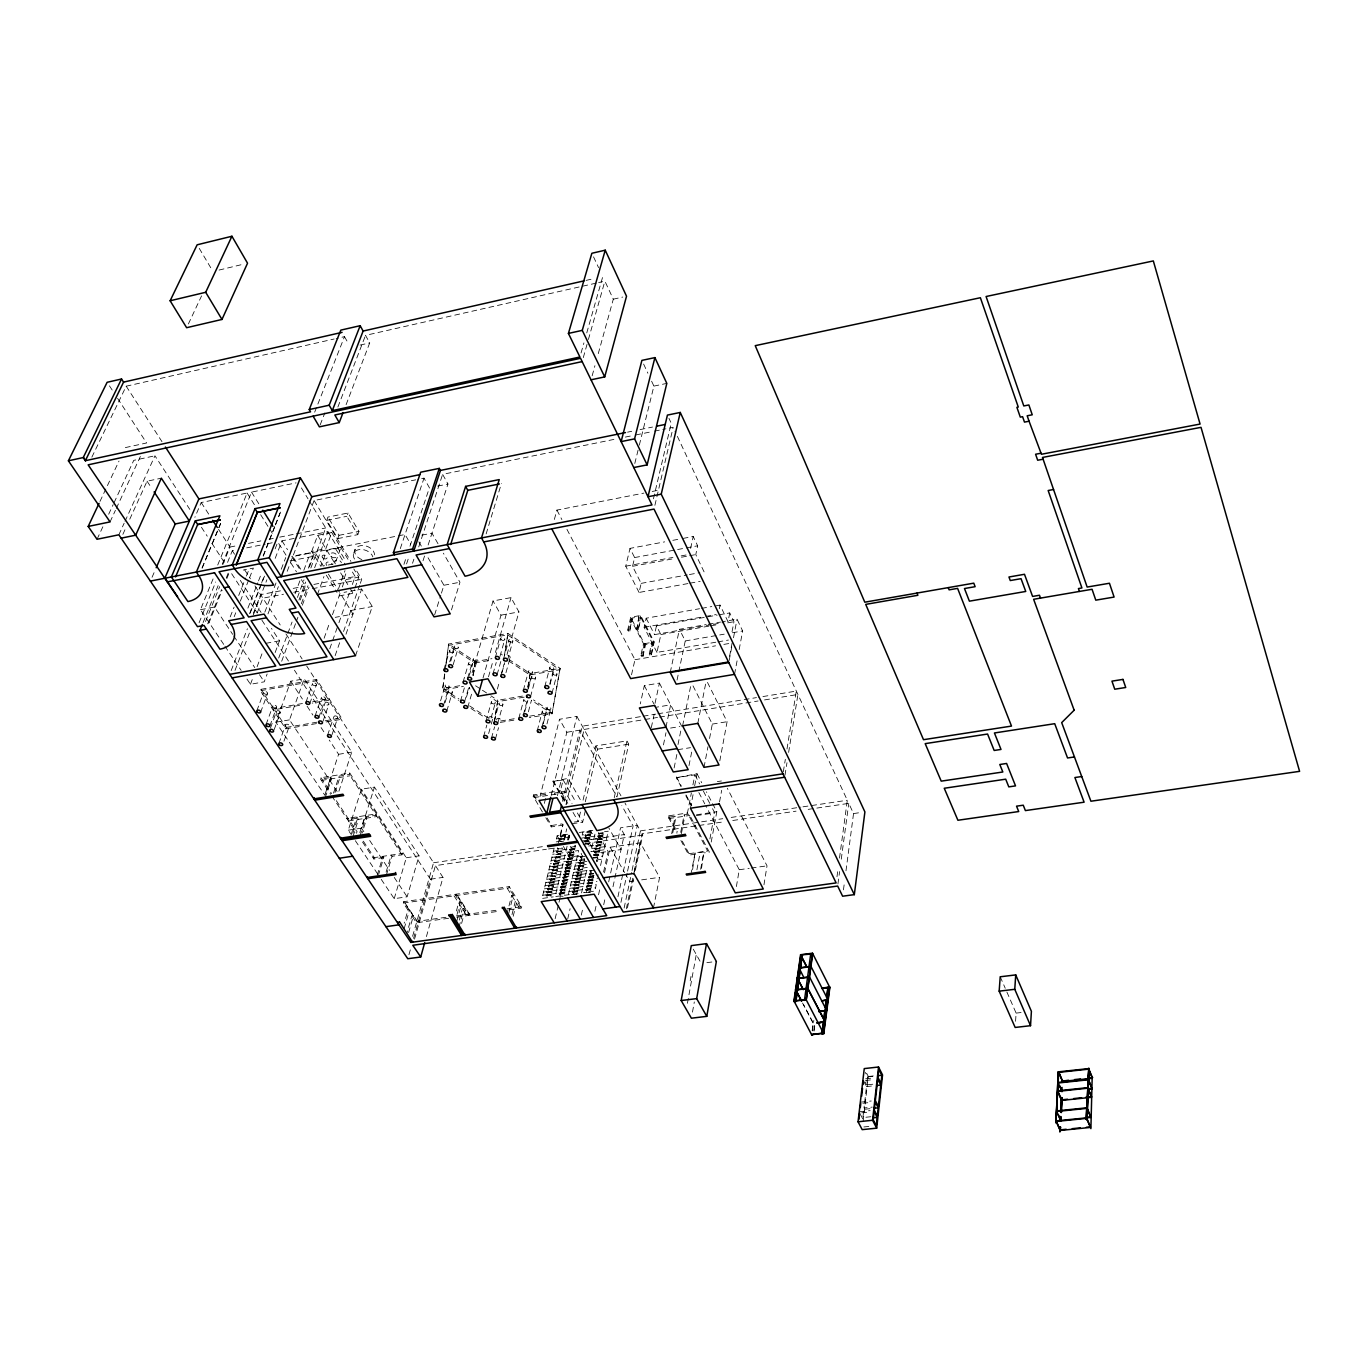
<?xml version="1.0" encoding="UTF-8"?>
<svg xmlns="http://www.w3.org/2000/svg" width="1368" height="1368" viewBox="0 0 1368 1368"><rect width="100%" height="100%" fill="white"/><g stroke="black" fill="none" stroke-linecap="round" stroke-linejoin="round"><path stroke-width="0.75" stroke-dasharray="5 3.75" d="M1015.569 1021.298L1016.116 1013.107L1006.078 990.175M863.14 1121.469L868.321 1076.496L866.696 1073.333M863.43 1080.72L866.474 1086.585L864.012 1107.977L872.237 1107.105M872.801 1084.226L866.679 1084.892L867.603 1076.838L865.328 1072.427M444.6 673.826L442.531 690.019L458.519 700.399M444.856 671.791L448.653 644.037L507.921 633.418L560.162 668.354L552.022 713.805L529.262 717.601M444.771 674.424L442.531 690.019L463.427 686.428M445.797 666.319L448.653 644.037L475.26 661.565L491.933 658.641M843.457 889.85L844.586 881.385M845.988 870.783L853.546 813.567L848.776 803.375L804.487 809.907M836.977 876.717L838.105 868.458M839.49 858.112L847.322 800.246L674.971 431.194M837.934 883.967L839.61 871.57M841.269 859.172L848.776 803.375M812.147 1030.617L813.191 1022.922L803.546 1004.574M812.404 1030.908L813.823 1020.425M813.84 1030.412L814.61 1024.854M814.045 1031.079L815.089 1023.435M473.174 674.988L474.85 663.001L448.225 645.457L507.528 634.855L559.786 669.773L552.022 713.805L531.382 700.211M473.311 675.57L475.26 661.565M494.07 723.45L497.764 700.279L522.473 696.09M504.347 655.768L507.921 633.418L504.741 654.349M494.464 722.03L497.764 700.279L490.941 695.816M784.976 775.16L786.976 762.745M788.635 752.4L797.92 694.465L760.198 700.638M763.96 884.805L767.02 865.841L727.314 788.242M783.334 771.757L785.335 759.343M786.993 748.997L796.33 691.079L758.573 697.27M527.843 686.873L530.186 673.535L560.162 668.354L559.786 669.773L529.792 674.954L509.187 661.291M527.894 687.437L530.186 673.535L509.58 659.855M736.394 886.55L739.267 869.74L705.768 805.752M692.482 1012.115L694.311 1001.957M690.207 980.753L690.977 976.461M687.42 1003.308L696.278 954.522M709.906 838.96L714.712 812.866L711.89 807.428M711.223 842.055L716.798 811.737L706.435 791.816M719.534 801.956L721.671 790.345M734.53 674.373L737.249 659.906M739.165 649.561L742.653 630.973L737.027 619.191L722.629 621.705M719.807 760.865L727.092 721.706L707.29 682.016M700.621 869.313L703.87 851.888L694.995 853.153L691.336 872.493M701.528 868.372L703.87 851.888M696.91 869.809L700.228 852.093M729.589 656.281L732.102 642.994M729.178 660.505L731.931 646.038M733.505 637.779L737.027 619.191M692.601 869.62L694.995 853.153M704.007 767.328L707.957 746.74M709.547 738.515L712.301 724.099L692.328 684.513M695.525 854.162L688.805 855.12L689.079 853.683L681.281 839.268M732.051 631.708L733.949 621.739L729.742 612.932L719.277 614.779M729.742 612.932L728.033 621.739L720.03 605.084L713.874 606.178M689.079 853.683L707.683 851.016L687.454 813.002L691.37 792.927M692.926 784.89L694.893 774.835L676.305 777.708L681.076 786.737M690.43 808.214L693.422 792.773M694.653 785.831L696.996 773.707L676.305 777.708M680.7 832.342L684.12 814.9L689.147 814.148L709.376 852.161L704.4 852.88M681.384 833.625L684.804 816.183L684.12 814.9M672.748 833.009L675.826 817.534L675.142 816.251L668.319 817.26L668.61 815.824L687.454 813.002M719.311 608.726L720.03 605.084M688.993 765.601L691.798 751.391M697.817 723.381L705.956 682.187M653.459 907.942L659.598 877.333L640.361 842.825L610.145 847.254L604.297 873.742M671.671 833.676L675.142 816.251M677.998 744.534L680.888 730.324M674.116 767.927L677.006 753.717M682.598 725.844L690.96 684.684M663.446 744.893L665.994 732.718M677.057 680.05L678.357 673.86M678.784 671.808L685.248 640.942L679.417 629.297L706.179 624.595M624.133 908.01L631.623 872.51M632.05 870.441L640.412 830.872L625.056 803.204M626.322 908.814L633.76 873.434M634.188 871.348L642.071 833.881L696.91 825.793M633.931 873.468L640.361 842.825M627.45 907.925L633.555 878.786M635.316 870.458L642.738 835.079L642.071 833.881M665.959 727.195L670.645 704.845L655.682 707.324M620.935 902.367L627.143 873.211M627.587 871.125L637.317 825.331L620.525 827.828L610.521 873.571M670.234 672.492L679.417 629.297M704.075 571.858L695.782 554.587L697.646 545.798L693.2 536.495L680.973 538.804M617.96 896.724L622.867 873.827M623.312 871.741L633.11 825.947L621.841 805.684M655.015 703.391L659.41 683.094L644.328 685.625L640.292 703.887M651.305 727.605L654.81 711.377M690.635 548.414L693.2 536.495M613.001 886.72L624.304 834.566L620.525 827.828M715.806 642.225L656.948 652.399L660.881 634.547L656.469 625.86L717.174 615.155M603.698 904.744L605.511 896.433M608.692 881.881L610.06 875.64M641.011 617.789L653.357 641.951L651.835 642.208L649.219 653.972L651.356 654.879L654.212 641.985L640.669 615.463L630.699 617.242L627.69 630.118L629.844 631.041L631.965 618.097L638.856 616.865L636.77 629.81L638.309 629.536L641.011 617.789L639.472 618.062M594.892 911.242L596.722 903M598.551 894.757L600.364 886.498M603.562 872.066L608.127 851.443L597.919 833.608M600.552 865.516L608.196 831.18L604.485 831.727M616.968 796.928L628.716 744.175L626.937 740.892L595.815 745.902L582.494 802.554M649.817 655.152L652.433 643.387L645.593 644.567L642.943 656.332L640.822 655.426L643.473 643.678L631.041 619.567L632.58 619.294M711.24 624.68L654.537 634.632L656.469 625.86M651.356 654.879L653.357 641.951M590.207 890.448L590.48 888.738L585.641 889.422L586.769 890.927L585.641 889.422M590.651 886.738L591.626 887.131L587.351 886.584L586.804 887.815L586.376 886.207L591.198 885.524L591.626 887.131M591.66 884.019L591.916 882.326L587.094 882.993L588.206 884.515L587.094 882.993M592.378 880.821L592.635 879.128L587.83 879.812L588.257 881.42L589.078 880.684M593.096 877.64L593.353 875.93L588.548 876.614L588.975 878.222L589.796 877.486M597.919 858.574L597.508 856.966L597.235 858.659M598.756 855.41C598.414 853.273 598.859 856.385 594.516 854.897M598.774 852.384L599.03 850.691L594.259 851.375L595.371 852.88M599.475 849.254L599.731 847.561L600.159 849.152M600.86 846.04C601.852 844.86 597.936 845.321 596.089 846.741L595.678 845.15L596.089 846.741M600.877 843.03L601.133 841.337L596.38 842.038L597.474 843.526M602.262 836.823L602.536 835.147L597.782 835.848L598.603 836.84M602.963 833.745L603.1 833.129M589.608 892.569L584.923 892.603M590.908 890.346L590.48 888.738M591.198 885.524L586.376 886.207M592.344 883.933L591.916 882.326M593.062 880.735L592.635 879.128M593.78 877.538L593.353 875.93M598.072 855.513L597.936 854.401M599.458 852.281L599.03 850.691M600.176 846.142L600.039 845.031M601.561 842.927L601.133 841.337M602.946 836.737L602.536 835.147M597.337 861.703L596.91 860.096L596.653 861.789M602.382 839.2C602.758 838.943 595.012 839.183 598.175 840.431M614.232 797.698L626.937 740.892M589.693 875.041C588.514 872.356 590.429 875.93 590.514 874.306M590.412 871.861L589.984 870.27L590.548 871.228M593.421 855.137L603.356 852.931M595.388 849.853L594.977 848.263L596.072 849.75M598.893 834.343L598.483 832.753L599.577 834.241M588.257 881.42L587.83 879.812M588.975 878.222L588.548 876.614M596.807 843.629L596.38 842.038M598.209 837.438L601.988 836.344M581.297 915.106L583.161 906.881M586.41 892.466L591.54 869.809M596.773 846.638L596.636 845.527M641.421 656.589L644.328 643.695L630.699 617.242M642.943 656.332L644.995 643.405L643.473 643.678M581.554 892.911L587.368 867.415L548.14 873.058M631.52 674.8L634.957 659.718L566.797 529.04M656.948 652.399L644.106 627.296L646.158 618.216L699.51 608.726M636.77 629.81L638.856 616.865M576.954 892.312L577.211 890.602L572.388 891.286L573.517 892.791M577.689 889.097L577.946 887.387L573.141 888.071L574.252 889.576M578.134 885.421L579.109 885.797L574.851 885.267L574.303 886.481L573.722 885.506L578.681 884.19L579.109 885.797M579.16 882.702L579.416 881.009L574.611 881.676L575.723 883.198M579.878 879.521L580.152 877.811L575.347 878.495L576.458 880M580.613 876.341L580.87 874.631L576.082 875.315L577.193 876.82M581.058 872.681L582.033 873.075L577.638 873.177M577.399 869.62L578.664 870.493C574.167 866.885 589.967 869.432 578.373 870.014M582.511 866.354L579.245 866.218L578.698 867.432L578.134 866.457L583.059 865.14L583.469 866.748L579.109 866.85M583.52 863.687L583.777 861.994L579.006 862.695L580.117 864.183M584.119 860.575L584.375 858.882L550.415 863.653M589.249 838.755L589.505 837.079L584.769 837.78L585.863 839.251M589.95 835.677L590.207 833.984L590.617 835.574M590.377 832.103L591.335 832.496L586.752 832.582L586.188 831.607L590.908 830.906L591.335 832.496M576.321 894.433L571.653 894.467M577.638 892.21L577.211 890.602M578.373 888.995L577.946 887.387M578.681 884.19L573.722 885.506M579.844 882.599L579.416 881.009M580.562 879.419L580.152 877.811M581.297 876.238L580.87 874.631M583.059 865.14L578.134 866.457M584.204 863.601L583.777 861.994M584.803 860.472L584.375 858.882M588.069 843.269C589.847 846.347 585.949 840.927 583.332 843.953M589.215 841.747C588.77 839.781 589.608 842.278 584.871 841.867M589.916 838.652L589.505 837.079M590.908 830.906L586.051 832.223L587.282 833.095M587.966 844.33L588.633 844.227M638.309 629.536L640.669 615.463M579.468 860.198L580.716 861.071L579.468 860.198L584.221 859.497M577.245 873.759L576.817 872.151L577.929 873.656M580.887 858.01L580.459 856.419L581.554 857.907M581.178 853.29L581.605 854.88M585.897 836.275L585.487 834.685L586.581 836.173M572.816 892.894L572.388 891.286M573.568 889.679L573.141 888.071M575.039 883.283L574.611 881.676M575.774 880.103L575.347 878.495M576.509 876.922L576.082 875.315M577.98 870.595L581.776 869.518M578.698 867.432L578.288 865.841M579.433 864.285L579.006 862.695M580.032 861.156L580.579 859.959L580.716 861.071M578.664 870.493L578.51 869.381M579.382 867.329L579.245 866.218M567.72 918.971L570.097 908.677M573.414 894.279L582.426 855.205L569.652 857.052L563.394 846.433M572.149 823.758L582.665 822.168L585.265 811.002M628.305 631.298L631.041 619.567M629.844 631.041L631.965 618.097M568.318 894.757L578.613 850.503L552.672 854.299M687.933 583.572L639.061 592.447L641.164 583.366L632.563 566.301L634.632 557.563L630.015 548.38L664.66 541.865M560.316 894.655L559.187 893.133L563.992 892.466L563.736 894.159M561.821 888.242L560.709 886.738L565.48 886.071L565.24 887.764M569.635 871.792C570.73 870.578 566.865 871.023 564.881 872.476L564.454 870.886L564.881 872.476M566.301 869.227C565.617 865.26 572.337 870.715 569.943 867.038L565.189 867.722L565.617 869.313L566.164 868.116M566.745 865.602L565.924 864.576L570.678 863.892L570.422 865.585M568.233 859.326C572.081 859.241 572.645 857.599 572.576 859.224M569.704 853.085L568.883 852.076L569.977 853.564M570.422 849.973C574.286 849.904 574.834 848.245 574.765 849.87M561.068 891.44C559.341 888.79 566.985 892.876 564.745 889.268L559.957 889.935L561.068 891.44L559.957 889.935M562.573 885.062L561.461 883.557L566.232 882.873L565.976 884.566M563.308 881.881L562.214 880.376L566.985 879.692L566.728 881.385M564.061 878.701L562.949 877.196L567.72 876.512L568.148 878.119M564.813 875.537L563.701 874.032L564.129 875.64M565.548 872.374L565.411 871.262M567.652 862.951L566.557 861.464L566.968 863.054M568.507 859.805C565.651 856.214 568.985 861.96 568.37 858.711M569.242 856.693C567.549 854.059 575.09 858.078 572.884 854.504C566.831 852.418 569.225 859.104 568.148 855.188M570.712 850.469C567.857 846.877 571.174 852.606 570.576 849.357M571.448 847.356L570.199 846.484M653.442 498.807L671.243 423.225L668.952 418.334M555.151 918.697L558.537 904.316M559.016 902.264L569.652 857.052M574.201 822.082L578.254 821.467L580.784 810.711M564.197 890.482L565.172 890.859M568.216 875.041L568.472 873.348L568.9 874.956M568.951 871.878L568.814 870.766M569.686 868.731L569.55 867.62M571.037 862.473L571.294 860.78L571.721 862.37M571.892 859.309L571.756 858.215M572.337 855.701L572.628 856.197M573.363 853.068L573.62 851.392L574.03 852.982M574.081 849.973L573.944 848.861M574.816 846.86L575.073 845.185L575.483 846.758M563.086 896.296L560.042 896.091M564.42 894.073L563.992 892.466M564.745 889.268L559.803 890.568M565.924 887.661L565.48 886.071M566.66 884.48L566.232 882.873M567.412 881.3L566.985 879.692M567.72 876.512L562.812 877.829M570.37 868.629L569.943 867.038M571.106 865.482L570.678 863.892M573.312 856.094L572.884 854.504M585.299 801.768L597.628 749.168L595.815 745.902M654.896 505.322L673.159 427.329L662.779 429.449M568.507 839.114L569.413 835.284M567.087 846.211L555.134 896.621L579.673 893.167M568.541 840.038L570.011 833.899L557.135 835.814L555.647 841.953L564.864 840.585M559.632 894.74L559.187 893.133M561.136 888.345L560.709 886.738M561.889 885.147L561.461 883.557M562.641 881.967L562.214 880.376M563.377 878.803L562.949 877.196M565.617 869.313L565.189 867.722M566.352 866.183L570.148 865.106M567.84 859.908L571.619 858.83M569.31 853.666L573.072 852.589M570.046 850.554L573.808 849.477M570.764 847.459L574.526 846.382M550.278 895.544L551.253 895.92L547.012 895.373L546.482 896.587L545.883 895.63L550.825 894.313L551.253 895.92M551.338 892.825L551.578 891.115L546.807 891.799L547.918 893.304M551.8 889.149L552.775 889.525L552.347 887.935L547.422 889.234L548.004 890.209L548.551 888.995L552.091 889.627M552.569 885.951L553.544 886.344L548.346 885.421L553.099 884.737L553.544 886.344M553.612 883.249L553.869 881.556L549.115 882.24L550.227 883.745M554.365 880.086L554.621 878.393L549.868 879.077L550.688 880.086M554.844 876.443L555.801 876.82L550.637 875.913L551.731 877.401M551.236 873.382C565.411 872.305 547.439 873.519 551.817 874.34M556.349 870.134C553.27 870.937 548.995 870.561 556.879 868.919L557.306 870.51L552.963 870.612M557.392 867.466L557.631 865.79L552.911 866.474L553.715 867.483M558.007 864.354L558.264 862.661L558.691 864.251M559.563 861.105C559.683 859.48 558.725 861.259 555.22 861.224M559.632 858.095L559.871 856.402L555.169 857.086L556.263 858.574M560.093 854.487L561.051 854.88L555.904 853.991L556.998 855.462M556.502 851.495C570.559 850.4 552.74 851.648 557.084 852.452M563.787 839.029L564.881 838.806L560.435 839.524M565.617 835.728L564.796 836.446L565.052 834.771L560.367 835.472L561.171 836.464M550.825 894.313L545.883 895.63M552.022 892.723L551.578 891.115M552.775 889.525L552.347 887.935M553.099 884.737L548.346 885.421M554.296 883.164L553.869 881.556M555.049 879.983L554.621 878.393M557.306 870.51L556.879 868.919M558.058 867.38L557.631 865.79M560.299 857.992L559.871 856.402M563.428 841.525L560.452 841.371M564.727 839.422L564.317 837.832L564.881 838.806M565.463 836.344L565.052 834.771M556.639 870.612L556.502 869.501M558.879 861.207L558.742 860.113M563.924 840.568L566.728 828.854M567.464 840.02L569.276 832.342M553.954 864.935L553.544 863.362L554.639 864.85M558.212 843.252L562.829 824.066L559.734 840.414M554.262 860.831L555.511 861.703L554.262 860.831L558.982 860.147M560.042 840.106L559.632 838.533L560.709 840.003M547.251 893.39L546.807 891.799M549.457 886.926L548.927 886.379M549.543 883.831L549.115 882.24M550.295 880.667L554.091 879.607M552.569 871.194L552.142 869.603M553.339 868.064L557.101 866.987M554.844 861.806L558.589 860.729M555.579 858.676L555.169 857.086M558.503 849.271L557.409 847.784M560.777 837.045L564.522 835.968M639.061 592.447L625.74 566.181L630.015 548.38M552.501 874.255L552.364 873.143M553.253 871.108L553.117 869.997M555.511 861.703L555.374 860.592M557.751 852.367L557.614 851.255M564.095 801.443L582.323 726.186L641.079 716.558M554.16 848.109L541.985 898.468L553.253 896.878M565.976 804.692L584.136 729.452M562.522 801.306L579.793 730.153L616.712 796.467M557.426 795.697L576.886 716.387L559.512 719.26L540.069 796.433M563.428 825.075L551.236 826.905L551.578 825.485L546.294 816.491M567.806 803.375L560.504 790.704L563.137 779.931L552.946 781.538L565.463 803.204M551.236 795.236L566.831 732.273L559.512 719.26M634.786 463.478L638.805 447.182M639.318 445.147L653.904 386.101L651.322 380.595M544.344 803.375L546.26 795.68L545.507 794.398L533.212 796.313L544.755 815.909M509.392 909.788L521.379 908.13L521.738 906.71L509.255 886.618L403.714 901.683L403.303 903.085L407.972 910.062L404.159 923.229M552.946 781.538L568.096 778.341L581.554 801.887M511.991 914.594L515.326 901.307L517.001 901.067L521.379 908.13M513.188 916.269L517.001 901.067M506.844 914.388L511.666 895.39L513.325 895.151L508.537 914.166M513.325 895.151L508.896 888.02L509.255 886.618M533.212 796.313L533.571 794.894L560.504 790.704M546.978 723.911L550.876 708.709M542.019 726.853L546.926 707.854M543.199 723.911L546.14 712.523M552.039 693.2L556.93 674.168M537.282 730.649L542.207 711.651M549.851 683.709L553.801 668.473M549.97 684.701L552.928 673.278M544.806 686.633L549.782 667.618M530.51 696.774L535.555 677.776M528.39 711.822L531.4 700.433M527.381 691.25L532.46 672.252M528.51 688.292L531.553 676.886M523.38 714.746L526.919 701.459M524.782 711.753L527.826 700.382M458.93 927.418L464.026 908.523L468.523 915.5L468.899 914.098L456.091 894.21L455.698 895.612L460.246 902.675L456.656 915.91M523.346 690.378L528.441 671.38M461.597 923.417L465.667 908.284L462.384 908.745L459.323 920.083M518.78 718.474L523.859 699.493A2.035 1.385 14.8 0 0 527.432 700.997M456.775 921.348L461.905 902.435L458.605 902.897L455.527 914.251M491.471 738.19L494.6 726.836M592.156 375.79L594.926 365.701M598.278 353.611L613.309 299.182L604.878 281.141L598.637 282.56M497.695 723.518L502.911 704.571M554.348 519.464L556.93 510.093L643.918 493.096M495.421 739.028L498.533 727.673M488.632 733.573L490.736 725.998M491.249 724.099L492.839 718.422M505.972 672.663L510.196 657.478M494.241 720.765L498.961 703.716M483.622 736.48L486.803 725.125M500.859 675.553L504.04 664.181M497.371 689.062L499.628 680.939M501.902 672.817L504.741 662.676M507.015 654.554L518.934 611.906L511.016 597.628L493.027 600.945L471.173 675.946M491.061 718.08L495.284 702.93M507.545 660.111L512.829 641.13M497.08 674.732L500.808 661.462M486.033 720.987L491.334 702.058M503.458 659.205L508.776 640.241M426.423 936.584L442.993 877.401L435.417 865.636L546.396 849.271M493.01 673.86L496.225 662.471M583.298 357.578L587.847 341.487M588.411 339.469L604.878 281.141M499.97 656.435L504.775 639.369M412.606 936.293L433.553 862.763L306.723 666.096M408.947 954.659L410.691 948.537M413.581 938.345L430.407 879.231L294.428 670.183M488.513 676.801L492.548 662.591M495.438 652.433L511.016 597.628M414.521 939.149L435.417 865.636M581.058 352.995L583.914 342.94M586.769 332.886L602.758 276.61M495.336 657.461L500.722 638.497M408.604 932.566L413.461 915.62L411.836 915.859L406.98 932.788M483.007 678.032L501.013 615.155L493.027 600.945M467.736 707.41L472.097 692.276M404.159 928.65L409.596 909.84L407.972 910.062M466.471 697.081L469.224 687.642M472.764 675.365L477.175 660.231M460.486 701.1L464.368 687.865M467.634 678.254L473.157 659.342M469.327 675.416L472.644 664.061M381.244 879.367L394.206 898.673L407.134 896.827L419.07 855.855L374.456 787.113L361.426 789.199L348.293 830.188L350.636 833.711M464.487 701.972L468.899 686.856M463.068 682.102L468.625 663.189M394.206 898.673L406.296 857.753L361.426 789.199M386.357 875.178L392.035 856.3L401.987 854.812L402.414 853.41L349.781 773.057L321.001 777.742L320.522 779.144L330.628 794.261M446.789 711.035L452.398 692.157M453.167 664.677L458.263 647.663M443.437 705.478L449.08 686.599M445.062 702.622L448.43 691.302M386.118 872.083L391.248 855.086L392.035 856.3M449.679 661.907L454.244 646.773M450.79 661.103L453.629 651.647M440.581 700.826L445.113 685.727M443.882 669.687L449.61 650.792M486.153 533.896L501.372 483.571M377.226 875.195L382.972 856.317L383.775 857.531L378.611 874.528M451.457 609.923L459.956 582.238L443.386 553.168M383.775 857.531L373.874 859.019L374.302 857.616L362.896 840.533M434.631 614.865L440.821 595.131M441.436 593.148L443.916 585.247L427.209 556.28M359.801 832.599L365.171 815.584L366.829 818.098L362.058 833.215M363.837 831.676L361.494 828.153L374.456 787.113M360.041 835.745L366.008 816.833L376.08 815.277L376.508 813.875L346.788 818.457M353.064 836.395L358.467 819.398L356.809 816.901L350.789 835.797M352.824 833.266L357.629 818.149L347.626 819.706L348.071 818.303M423.003 560.777L424.935 554.861M428.133 545.011L447.969 484.016L442.616 474.337L615.001 439.196M401.987 854.812L349.319 774.459L349.781 773.057M418.728 546.926L442.616 474.337M338.905 791.234L351.747 752.126L304.175 678.819L290.734 681.213L275.891 722.219L324.917 795.338L338.597 754.315L329.261 740.054M333.501 793.149L339.127 776.118L349.319 774.459M334.989 792.551L339.982 777.417L339.127 776.118M412.537 563.257L413.871 559.221M403.936 564.351L406.621 556.28M409.972 546.208L429.415 487.76L424.012 478.133L417.787 479.399M406.57 563.941L409.186 556.058M325.618 792.619L330.663 777.486L320.522 779.144M325.225 797.698L331.518 778.785L330.663 777.486M400.294 548.619L424.012 478.133M316.47 723.604L285.775 728.836L260.33 690.755L260.843 689.352L316.658 679.451L341.487 717.995L341.025 719.397L324.661 722.201M327.568 735.232L333.929 716.541M355.56 655.699L372.267 606.52L361.648 589.027L344.052 592.361M331.945 734.872L337.639 718.029A2.001 1.317 17.9 0 0 335.399 715.891A2.001 1.317 17.9 0 0 334.339 717.926A2.001 1.317 17.9 0 0 337.639 718.029M323.036 721.227L328.833 704.4A2.018 1.317 18.2 0 0 326.559 702.229A2.018 1.317 18.2 0 0 325.516 704.281A2.018 1.317 18.2 0 0 328.833 704.4M321.224 714.096L325.105 702.878M329.158 698.86L328.696 700.279L312.212 703.118M315.033 716.062L321.531 697.355M345.984 634.239L361.648 589.027M318.795 717.567L325.259 698.877A2.018 1.334 18.3 0 0 322.985 696.705A2.018 1.334 18.3 0 0 321.942 698.774A2.018 1.334 18.3 0 0 325.259 698.877M339.127 595.935L353.115 593.284L354.38 589.693M354.996 587.898L358.775 577.125L353.816 568.951M335.126 655.682L340.051 641.541M343.556 631.503L359.63 585.299M360.331 583.298L361.733 579.28L355.235 568.541M309.749 703.733L316.333 685.043A2.035 1.334 18.6 0 0 314.041 682.837A2.035 1.334 18.6 0 0 312.981 684.923A2.035 1.334 18.6 0 0 316.333 685.043M329.773 648.791L338.221 624.697M338.939 622.696L349.507 592.583M352.328 584.546L355.15 576.526L351.884 571.14M305.97 702.194L312.571 683.504M316.658 679.451L316.162 680.854L260.33 690.755M353.679 553.339L355.082 549.372M324.113 638.24L329.842 622.115M332.475 614.694L340.136 593.096L352.978 614.061L335.211 617.361M342.308 586.975L344.856 579.793L358.775 577.125M283.946 741.217L289.264 726.305A2.001 1.282 18.5 0 0 286.989 724.202A2.001 1.282 18.5 0 0 285.998 726.203A2.001 1.282 18.5 0 0 289.264 726.305M338.546 588.685L344.993 570.61M357.8 534.649L358.98 531.365L348.053 513.017L327.944 517.07L326.73 520.336L337.776 538.599L357.8 534.649L346.856 516.3L348.053 513.017M344.12 578.579L346.668 571.396M278.901 743.457L285.57 724.835M285.775 728.836L286.288 727.434L260.843 689.352M337.092 791.456L289.52 719.859L304.175 678.819M274.198 729.571L280.269 712.813A2.001 1.3 18.8 0 0 277.978 710.676A2.001 1.3 18.8 0 0 276.986 712.711A2.001 1.3 18.8 0 0 280.269 712.813M317.393 594.567L323.959 576.526M337.776 538.599L338.973 535.333L327.944 517.07M269.855 725.981L276.627 707.359A2.018 1.3 18.9 0 0 274.335 705.204A2.018 1.3 18.9 0 0 273.344 707.239A2.018 1.3 18.9 0 0 276.627 707.359M270.454 728.084L276.558 711.309M266.093 724.476L272.899 705.854M311.682 551.424L317.684 535.333L331.757 532.528L325.841 548.654L311.682 551.424L320.933 566.42L326.849 550.312L340.854 547.559L335.023 563.684L322.951 566.027M278.713 658.059L292.051 622.047M300.208 600.056L305.389 586.051L300.943 578.955M260.621 712.283L267.495 693.661A2.018 1.317 19.3 0 0 265.187 691.49A2.018 1.317 19.3 0 0 264.195 693.542A2.018 1.317 19.3 0 0 267.495 693.661M301.319 603.801L307.971 585.778M314.64 567.754L327.944 531.69L298.703 537.521M281.688 661.24L297.916 617.224M302.345 605.22L308.98 587.214M297.437 597.457L303.97 579.895M308.313 568.182L312.673 556.468L310.382 552.74L291.88 556.366M309.39 567.002L314.879 552.193L325.139 568.832M256.842 710.761L263.75 692.14M298.959 600.056L305.645 582.033M310.844 568.028L325.687 527.962L309.134 500.671M295.078 593.729L300.173 580.066M303.816 570.302L310.382 552.74M246.975 679.075L250.464 684.274L264.229 681.828L267.136 674.014M275.139 652.536L279.517 640.805L271.445 628.374M250.464 684.274L253.405 676.476M257.099 666.729L262.981 651.117M267.974 613.907L278.371 586.633M287.194 571.311L314.093 500.534L415.718 479.826M264.828 612.146L276.011 582.922M281.244 569.276L285.707 557.58M346.104 404.671L369.702 342.906L365.512 335.365L596.551 283.039M337.896 407.014L365.512 335.365M231.175 670.611L247.403 628.733M253.456 613.12L260.621 594.618L283.005 590.343M253.319 614.865L266.897 579.793M275.19 558.366L281.979 540.839L296.617 537.932M235.005 670.405L249.728 632.255M257.252 612.744L262.895 598.158L283.484 594.225M249.574 613.77L260.929 584.546M261.698 582.597L263.956 576.766M250.156 613.103L264.537 576.099M275.139 548.842L277.413 542.993M247.916 608.11L257.8 582.802M258.552 580.853L261.596 573.072M320.18 424.867L324.832 412.931M263.169 555.904L274.626 526.697M275.396 524.765L279.978 513.086M263.272 556.058L274.729 526.851M275.498 524.919L280.833 511.29M234.202 616.677L235.741 612.779M240.341 601.116L248.771 579.741M249.54 577.792L253.388 568.079L243.299 570.046M314.674 412.178L344.497 336.648L336.186 338.529M230.217 616.865L234.082 607.153M238.699 595.49L245.624 577.997M246.394 576.048L248.719 570.217M207.697 623.842L221.599 589.488M226.318 577.809L228.678 571.961M208.791 623.261L222.112 590.275M226.814 578.63L229.174 572.816M203.114 622.543L218.111 585.658M227.567 562.368L232.303 550.723L236.425 549.902M205.542 621.534L219.701 586.615M222.283 564.129L251.524 492.121L296.069 482.887M199.078 622.765L215.699 581.999M222.83 564.539L229.944 547.063L218.452 529.245M217.717 565.035L247.095 493.027L201.216 502.535L194.889 517.309M223.719 644.379L200.463 609.701L214.007 576.629M202.054 567.959L220.607 523.363M202.156 568.113L220.693 523.516M152.053 577.279L155.371 569.669M122.863 534.358L126.318 526.765M129.772 519.173L147.06 481.211L161.338 478.184M118.845 534.803L124.129 523.243M125.018 521.311L154.943 455.783L189.81 509.392M110.056 521.909L115.408 510.349M116.297 508.434L140.374 456.45M97.043 539.266L103.318 525.808M108.688 514.248L113.168 504.621M114.057 502.706L133.756 460.366L154.943 455.783M188.391 323.959L201.575 295.881M99.967 501.44L118.999 461.067M91.861 457.151L126.198 386.203L334.1 339.007M219.085 270.06L243.487 264.178M586.085 280.389L592.344 278.969M360.075 345.078L369.702 342.906M613.309 299.182L622.748 297.061M125.343 447.592L146.615 442.976L117.58 398.344M653.904 386.101L666.814 383.382M627.57 432.151L631.725 431.296M640.053 429.603L652.519 427.055M625.381 437.076L633.692 435.383M635.778 434.956L652.382 431.57M654.468 431.142L660.693 429.877M437.674 486.102L447.969 484.016M326.73 520.336L346.856 516.3M229.944 547.063L236.134 545.832M248.497 543.37L260.861 540.907M269.103 539.266L273.224 538.428M279.671 537.145L294.325 534.221M296.411 533.811L325.687 527.962M246.719 547.85L265.238 544.173M267.307 543.763L275.532 542.121M338.973 535.333L358.98 531.365M290.084 560.88L312.673 556.468M421.823 535.162L431.98 533.178L438.205 544.088M652.211 491.471L658.418 490.257M293.179 588.394L305.389 586.051M313.853 584.427L355.15 576.526M200.463 609.701L214.502 607.016L232.663 634.324M293.778 592.259L310.245 589.112M312.314 588.719L361.733 579.28M672.817 540.343L678.938 539.18M443.916 585.247L459.956 582.238M350.858 610.504L372.267 606.52M634.632 557.563L697.646 545.798M625.74 566.181L672.936 557.426M681.144 555.904L687.3 554.758M632.563 566.301L673.347 558.742M681.503 557.221L687.625 556.092M689.66 555.716L695.782 554.587M265.939 643.319L279.517 640.805M641.164 583.366L687.3 574.919M689.404 574.543L699.886 572.628M501.013 615.155L518.934 611.906M689.968 583.196L700.159 581.349M701.562 608.367L711.822 606.537M627.69 630.118L629.229 629.844M636.154 628.63L637.71 628.357M644.106 627.296L703.819 616.746M705.871 616.387L716.165 614.574M474.85 663.001L491.522 660.06M708.231 624.236L720.577 622.064M713.326 624.321L723.843 622.474M660.881 634.547L708.898 626.134M710.984 625.774L719.329 624.304M727.691 622.833L733.949 621.739M644.328 643.695L654.212 641.985M302.448 703.528L273.651 708.521L273.155 709.941L301.952 704.93M312.708 701.716L329.175 698.877M685.248 640.942L724.202 634.171M732.393 632.751L742.653 630.973M459.665 685.727L442.958 688.617L458.947 698.98M717.909 641.866L728.426 640.053M640.822 655.426L642.344 655.169M649.219 653.972L650.758 653.716M634.957 659.718L715.567 645.833M723.843 644.413L730.05 643.336M275.891 722.219L289.52 719.859M286.288 727.434L316.948 722.201M325.139 720.799L341.487 717.995M524.149 697.15L497.371 701.699L490.548 697.235M500.671 721.004L517.224 718.234M529.638 716.165L552.398 712.369L533.469 699.92M500.278 722.424L516.83 719.671M338.597 754.315L351.747 752.126M643.182 716.199L655.768 714.147M657.854 713.788L756.47 697.612M566.831 732.273L642.823 719.842M644.909 719.5L657.495 717.448M659.581 717.106L758.094 700.98M321.394 780.427L350.174 775.759M670.559 728.067L679.862 726.562M712.301 724.099L727.092 721.706M597.628 749.168L628.716 744.175M677.827 749.664L690.498 747.663M348.464 820.954L376.901 816.525M533.965 797.595L565.668 792.67M348.293 830.188L361.494 828.153M717.328 781.607L721.415 780.974M551.578 825.485L561.923 823.929M373.071 857.804L402.414 853.41M406.296 857.753L419.07 855.855M669.02 818.543L689.831 815.431M696.517 814.764L716.798 811.737M579.228 832.514L594.037 830.308M696.363 815.602L714.712 812.866M560.213 836.07L564.899 835.386M556.4 838.875L569.276 836.959M559.478 839.148L564.163 838.447M585.35 835.301L590.07 834.6M598.346 833.369L603.083 832.667L603.647 833.642M586.051 835.66L589.676 835.181M599.047 833.728L602.689 833.249M581.486 838.122L607.512 834.258M589.351 837.695L584.632 838.396L585.196 839.354M597.645 836.464L602.399 835.762M585.333 838.738L588.958 838.276M640.412 830.872L699.527 822.134M701.63 821.809L722.749 818.697M731.196 817.431L800.879 807.12M802.982 806.812L847.322 800.246M433.553 862.763L544.652 846.33M586.581 840.14L624.304 834.566M582.631 840.927L606.828 837.353M583.914 841.474L588.65 840.773M597.645 839.901L601.441 838.823L602.245 839.832M699.031 825.468L724.339 821.74M732.769 820.492L796.056 811.156M548.5 848.964L554.775 848.04M585.624 843.475L642.738 835.079M583.196 844.569L587.932 843.885M596.243 842.654L600.997 841.953M557.973 848.741L561.855 848.776M596.944 843.013L600.603 842.534M553.424 851.204L577.484 847.664M588.633 846.023L605.443 843.56M569.464 849.596L574.201 848.895M595.542 845.766L600.296 845.065M557.221 851.836L560.829 851.392M596.243 846.108L599.902 845.646M591.66 848.587L604.741 846.672M555.767 854.607L560.624 853.29L561.188 854.265M568.729 852.709L573.466 852.007M594.824 848.878L599.594 848.177M595.525 849.237L599.201 848.776M551.92 857.411L577.894 853.615M604.058 849.802L590.942 851.717L595.183 833.112L582.204 835.044L582.922 831.966L595.268 853.324L621.055 849.562L608.897 828.102M853.546 813.567L861.122 812.455M555.015 857.719L559.734 857.018M567.994 855.821L572.73 855.12M594.122 852.007L598.893 851.306M555.972 858.095L559.341 857.599M595.08 852.384L598.5 851.888M551.167 860.523L583.623 855.958M567.258 858.933L572.012 858.249M580.323 857.035L585.076 856.351M595.012 854.897L598.192 854.436M430.407 879.231L442.993 877.401M594.379 855.513L597.782 855.017M592.72 857.668L602.655 856.06M553.39 863.977L558.11 863.293M566.403 862.096L571.14 861.395M592.583 858.283L597.354 857.599M554.108 864.319L557.734 863.875M567.121 862.438L570.747 861.977M580.186 860.54L583.828 860.079M549.645 866.782L586.94 861.378M596.311 860.01L601.954 859.207M552.757 867.09L557.494 866.406M565.788 865.209L570.541 864.525M578.869 863.311L583.623 862.627M579.57 863.653L583.23 863.208M548.893 869.911L586.205 864.525M552.005 870.236L556.742 869.552M565.035 868.355L569.806 867.671M566.01 868.731L569.413 868.252M564.3 871.501L569.054 870.817M551.971 873.724L555.596 873.28M565.018 871.844L568.66 871.399M547.371 876.204L590.412 870.031M550.483 876.546L555.374 875.229L555.955 876.187M563.548 874.665L568.318 873.981M576.68 872.784L581.605 871.467L582.169 872.442M589.847 870.903L594.635 870.202M564.283 875.007L567.925 874.562M546.601 879.367L591.592 872.921M549.714 879.71L554.467 879.025M575.945 875.947L580.733 875.264M589.129 874.066L593.661 873.331M563.53 878.17L567.19 877.726M576.663 876.29L580.323 875.845M589.83 874.409L593.524 873.964M545.849 882.531L598.414 875.024M403.303 903.085L508.896 888.02M548.961 882.873L553.715 882.189M562.06 881.009L566.831 880.325M575.21 879.128L579.998 878.444M588.394 877.247L593.216 876.563M549.697 883.198L553.322 882.77M562.778 881.334L566.438 880.906M575.928 879.47L579.604 879.025M589.112 877.589L592.806 877.145M545.08 885.695L597.713 878.222M561.308 884.19L566.078 883.506M574.474 882.326L579.262 881.642M587.676 880.445L592.498 879.761M562.026 884.515L565.685 884.087M575.193 882.651L578.869 882.223M588.394 880.77L592.087 880.342M544.31 888.875L596.995 881.402M547.422 889.234L552.193 888.567M560.555 887.37L565.343 886.703M586.957 883.642L591.78 882.959M561.53 887.764L564.95 887.285M587.932 884.019L591.369 883.54M543.541 892.073L596.277 884.617L594.841 891.047L583.452 892.637M546.653 892.432L551.424 891.765M572.987 888.721L577.792 888.037M547.627 892.825L551.048 892.329M573.962 889.097L577.399 888.619M633.692 880.992L629.707 881.539L625.586 874.323M641.66 879.863L659.598 877.333M542.771 895.27L595.559 887.815M559.05 893.783L563.838 893.099M572.251 891.919L577.057 891.235M585.504 890.055L590.326 889.371M560.025 894.159L563.445 893.68M573.226 892.312L576.663 891.816M586.479 890.448L589.933 889.952M739.267 869.74L749.185 868.338M751.169 868.064L767.02 865.841M446.002 917.295L416.847 921.365L403.714 901.683M456.399 915.842L498.482 909.959M506.947 908.78L521.738 906.71M448.584 918.287L416.453 922.767L411.836 915.859M456.707 917.141L499.064 911.242M706.897 962.645L716.353 961.43M1016.116 1013.107L1021.845 1012.44M868.321 1076.496L876.46 1075.607M867.603 1076.838L875.742 1075.932M865.67 1078.788L873.861 1077.881M865.482 1080.481L873.673 1079.591M866.474 1086.585L874.648 1085.696M860.934 1102.112L871.245 1101.001M862.832 1103.241L871.091 1102.369M870.014 1108.678L863.858 1109.328L862.9 1117.553L871.159 1116.698M859.822 1111.705L870.151 1110.611M861.737 1112.817L869.997 1111.945M863.858 1126.958L870.065 1126.326M470.968 708.47L485.178 717.687M469.6 705.905L489.128 718.576M475.602 685.778L480.715 689.13M482.425 690.241L489.248 694.705M224.882 646.124L241.161 670.405M355.355 840.721L380.082 877.606M331.774 795.988L356.655 833.232M362.52 842.021L373.874 859.019M404.928 902.846L418.078 922.528M321.001 777.742L331.586 793.611M336.306 800.673L357.202 831.983M233.791 636.034L254.773 667.601M259.51 674.715L264.229 681.828M369.685 840.482L389.572 870.407M394.258 877.452L407.134 896.827M147.06 481.211L151.762 488.325M290.734 681.213L302.413 699.048M307.082 706.179L312.913 715.088M321.087 727.571L324.592 732.923M240.289 580.374L261.066 612.402M109.457 385.861L112.945 391.214M201.438 527.261L207.252 536.188M211.903 543.335L224.694 562.983M231.654 573.705L257.235 613.018M261.887 620.166L288.614 661.257M457.357 895.373L470.164 915.278M126.198 386.203L161.971 441.659M201.216 502.535L209.27 515.001M232.303 550.723L234.561 554.228M244.769 570.029L250.429 578.818M254.961 585.846L280.201 624.971M285.963 633.914L302.106 658.931M454.056 895.852L466.881 915.722M251.524 492.121L259.475 504.826M281.979 540.839L287.536 549.714M291.965 556.81L300.84 571.02M247.095 493.027L255.047 505.733M260.672 514.71L268.538 527.261M269.667 529.057L274.164 536.239M278.713 543.489L286.493 555.904M290.939 563L296.497 571.858M300.721 569.208L292.803 556.537L405.048 534.512L410.656 544.173M507.22 888.26L519.72 908.352M328.388 574.132L339.572 592.276M326.285 575.107L336.99 592.464M317.684 535.333L335.331 564.18M340.615 572.85L349.114 586.752M350.123 588.377L353.115 593.284M301.405 487.931L308.022 498.858M327.944 531.69L345.352 560.384M335.245 548.209L345.403 564.916M546.037 894.997L547.149 896.502M548.192 886.054L548.773 887.011M314.093 500.534L350.909 561.393M547.576 888.601L548.688 890.106M331.757 532.528L349.866 562.419M549.868 879.077L550.979 880.565M552.911 866.474L554.006 867.962M555.75 872.647L556.554 873.673M573.876 884.874L574.987 886.379M576.475 893.783L577.057 894.757M560.983 850.776L561.786 851.768M557.255 848.399L557.819 849.357M565.924 864.576L567.036 866.081M199.266 248.377L211.937 269.752M533.571 794.894L536.752 800.28M557.135 835.814L562.351 844.672M589.762 891.919L590.326 892.894M545.832 817.739L551.236 826.905M586.222 886.84L586.804 887.815M561.957 847.698L562.522 848.673M581.93 868.885L582.751 869.911M560.367 835.472L561.461 836.942M582.648 865.739L583.469 866.748M555.083 794.329L554.331 793.03L564.933 791.388L572.046 803.734M573.038 812.421L578.254 821.467M553.151 780.683L566.711 804.162M593.558 854.504L594.122 855.479M577.347 812.951L582.665 822.168M418.847 541.796L421.977 547.217M563.137 779.931L575.603 801.648M596.944 839.559L597.508 840.533M597.782 835.848L598.876 837.336M610.145 847.254L624.56 872.528M344.497 336.648L348.464 343.71M693.285 949.187L701.237 963.363M576.886 716.387L620.952 795.817M668.61 815.824L677.382 832.052M668.319 817.26L676.938 833.18M680.888 840.482L688.805 855.12M685.847 795.766L690.635 804.777M676.476 776.887L681.247 785.899M686.018 794.928L691.746 805.752M802.537 1003.035L813.156 1023.196M860.438 1114.493L862.746 1118.887M644.328 685.625L653.784 703.716M698.86 792.568L704.776 803.871M556.93 510.093L561.872 519.566M694.893 774.835L699.612 783.898M703.391 791.131L710.95 805.632M696.996 773.707L701.716 782.752M659.41 683.094L681.709 726.254M865.157 1081.951L866.679 1084.892M644.995 643.405L645.593 644.567M646.158 618.216L654.537 634.632M593.541 256.859L598.568 267.632M643.61 364.059L647.902 373.242M1000.213 976.786L1005.241 988.26M501.115 654.075A2.069 1.419 15.7 0 1 502.244 655.015M470.045 689.044A2.035 1.385 15.9 0 1 469.344 687.3M489.077 718.285A2.018 1.351 15.3 0 1 489.778 716.695A2.018 1.351 15.3 0 1 492.292 717.242A2.018 1.351 15.3 0 1 492.463 719.038M507.87 655.563A2.069 1.419 15.5 0 1 509.443 658.35M496.858 719.995A2.018 1.351 15.1 0 1 498.089 718.285A2.018 1.351 15.1 0 1 500.602 719.739M326.815 565.463A3.232 2.223 20 0 1 327.721 562.043A3.232 2.223 20 0 1 332.202 564.42M354.534 559.067A10.226 7.131 19.5 0 1 359.596 549.526A10.226 7.131 19.5 0 1 372.865 556.896M361.853 559.615A10.209 7.131 19.5 0 1 354.893 549.936A10.209 7.131 19.5 0 1 365.683 545.918A10.209 7.131 19.5 0 1 374.507 554.895M335.416 563.872A3.557 2.462 19.9 0 1 336.425 560.076A3.557 2.462 19.9 0 1 341.367 562.71M501.167 639.625A2.086 1.436 15.8 0 0 504.655 639.711A2.086 1.436 15.8 0 0 502.415 637.42A2.086 1.436 15.8 0 0 501.167 639.625M473.602 660.453A2.052 1.419 16.1 0 0 477.056 660.573A2.052 1.419 16.1 0 0 474.85 658.316A2.052 1.419 16.1 0 0 473.602 660.453M454.689 647.902A2.069 1.419 16.6 0 0 458.143 648.022A2.069 1.419 16.6 0 0 455.92 645.747A2.069 1.419 16.6 0 0 454.689 647.902M450.072 651.92A2.069 1.419 16.7 0 0 453.526 652.006A2.069 1.419 16.7 0 0 451.269 649.732A2.069 1.419 16.7 0 0 450.072 651.92M469.087 664.318A2.052 1.402 16.2 0 0 472.524 664.421A2.052 1.402 16.2 0 0 470.301 662.163A2.052 1.402 16.2 0 0 469.087 664.318M445.558 686.821A2.035 1.368 16.4 0 0 448.961 686.941A2.035 1.368 16.4 0 0 446.772 684.735A2.035 1.368 16.4 0 0 445.558 686.821M448.892 692.396A2.035 1.368 16.3 0 0 452.278 692.499A2.035 1.368 16.3 0 0 450.072 690.293A2.035 1.368 16.3 0 0 448.892 692.396M491.762 703.135A2.018 1.368 15.4 0 0 495.165 703.255A2.018 1.368 15.4 0 0 492.993 701.066A2.018 1.368 15.4 0 0 491.762 703.135M550.192 668.73A2.052 1.419 14.6 0 0 553.664 668.832A2.052 1.419 14.6 0 0 551.492 666.575A2.052 1.419 14.6 0 0 550.192 668.73M528.869 672.492A2.052 1.419 15 0 0 532.323 672.611A2.052 1.419 15 0 0 530.151 670.354A2.052 1.419 15 0 0 528.869 672.492M509.204 641.37A2.086 1.436 15.7 0 0 512.692 641.489A2.086 1.436 15.7 0 0 510.503 639.181A2.086 1.436 15.7 0 0 509.204 641.37M499.388 704.811A2.018 1.368 15.2 0 0 502.791 704.913A2.018 1.368 15.2 0 0 500.637 702.724A2.018 1.368 15.2 0 0 499.388 704.811M542.6 712.728A2.018 1.368 14.3 0 0 546.02 712.848A2.018 1.368 14.3 0 0 543.9 710.659A2.018 1.368 14.3 0 0 542.6 712.728M322.78 557.956A2.633 1.813 20.2 0 0 327.072 558.024A2.633 1.813 20.2 0 0 324.096 555.083A2.633 1.813 20.2 0 0 322.78 557.956M331.107 556.451A3.317 2.308 20 0 0 336.579 556.588A3.317 2.308 20 0 0 332.851 552.843A3.317 2.308 20 0 0 331.107 556.451M547.337 708.949A2.018 1.368 14.3 0 0 550.757 709.034A2.018 1.368 14.3 0 0 548.602 706.863A2.018 1.368 14.3 0 0 547.337 708.949M531.964 677.998A2.052 1.402 14.8 0 0 535.418 678.118A2.052 1.402 14.8 0 0 533.264 675.877A2.052 1.402 14.8 0 0 531.964 677.998M553.339 674.407A2.052 1.419 14.5 0 0 556.81 674.51A2.052 1.419 14.5 0 0 554.656 672.269A2.052 1.419 14.5 0 0 553.339 674.407"/><path stroke-width="1.5" d="M1088.877 1068.357L1086.158 1119.263L1088.877 1068.357L1087.03 1119.605L1088.62 1068.596L1058.729 1071.811L1055.942 1122.735L1058.302 1071.64L1055.942 1122.735M1090.895 1128.651L1092.16 1077.933M1086.688 1119.64L1089.048 1068.767M1060.713 1127.249L1059.909 1131.746L1059.944 1127.112M1060.251 1120.785L1060.457 1116.562M1060.662 1112.355L1061.38 1097.581M1059.909 1131.746L1060.285 1127.078M1060.422 1121.196L1060.799 1116.527L1060.679 1120.956M1061.004 1112.304L1061.722 1097.546M1061.859 1091.664L1062.064 1087.44M1060.371 1127.283L1059.738 1131.336M1061.089 1112.509L1061.807 1097.752M1062.594 1081.438L1058.712 1072.375L1088.603 1069.16L1092.382 1078.258L1062.594 1081.438L1058.729 1071.811M1061.431 1112.475L1062.149 1097.717M1030.532 1025.692L1031.404 1011.328L1015.723 974.905L1000.213 976.786L999.17 991.15L1015.159 1027.454L1030.532 1025.692L1014.765 989.303L1015.723 974.905M877.196 1117.382L876.272 1125.676L873.211 1119.811L874.135 1111.5L877.196 1117.382L873.058 1117.81M878.256 1107.806L877.333 1116.049L874.289 1110.183L875.212 1101.924L878.256 1107.806L874.135 1108.251M880.77 1085.046L878.41 1106.455L875.366 1100.573L877.76 1079.147L880.77 1085.046L876.683 1085.474M881.847 1075.265L880.958 1083.336L877.948 1077.437L878.855 1069.366L881.847 1075.265L877.777 1075.71M876.683 1128.155L882.548 1074.94L878.53 1067.006L864.251 1068.596L858.044 1121.777L862.199 1129.643L876.683 1128.155L872.562 1120.272L878.53 1067.006M858.933 1119.246L859.668 1113.022M860.301 1107.584L860.78 1103.463M861.618 1096.264L862.524 1088.483M862.986 1084.602L863.43 1080.72M99.06 503.356L88.185 526.441L97.043 539.266L118.845 534.803L407.784 958.729L420.711 957.001L412.794 945.271L837.661 886.036L842.62 896.211L854.316 894.638L864.901 811.908L680.255 412.452L667.43 415.085L648.005 496.738L661.24 494.173L680.255 412.452M826.614 1009.977L824.921 1010.183L822.048 1033.9L823.758 1033.695L829.897 987.269L822.065 988.226M825.178 1008.148L826.306 999.7L827.999 999.495M826.58 997.648L827.965 987.303L827.093 996.007M822.048 1033.9L823.604 1022.153L817.243 1022.905M824.357 1016.527L824.921 1010.183M825.691 1006.54L826.306 999.7M813.344 1034.122L811.822 1035.097L793.936 1000.88L806.009 999.427L823.758 1033.695M806.248 999.871L804.23 999.974L806.197 1000.162L812.489 953.205L800.605 954.727L793.885 1001.222L795.902 1001.12M806.197 1000.213L812.678 953.941L802.264 954.779L795.851 1001.461L794.124 1001.667L795.509 992.039M804.469 1000.418L810.745 953.701M795.851 1001.461L802.264 954.779M706.777 1016.356L716.353 961.43L706.504 943.629L691.285 945.63L681.178 1000.521L691.387 1018.202L706.777 1016.356L696.671 998.623L706.504 943.629M633.777 467.548L647.132 464.881L666.814 383.382L654.896 357.612L641.9 360.382L621.14 441.608L634.581 438.871L654.896 357.612M561.53 805.376L560.042 811.481L615.737 907.121M550.723 797.27L546.704 813.515L539.06 800.502L556.93 797.732L623.278 912.08L836.139 882.924L654.007 509.084L483.725 541.95A38.578 27.428 18 0 1 465.052 576.202L447.131 544.601L465.616 486.375L499.234 479.587L481.502 537.949L483.725 541.95M552.894 798.792L549.577 812.233L560.264 810.608M514.984 927.35L514.778 928.205L502.364 907.275M516.659 927.111L516.454 927.966L504.057 907.035M461.837 934.618L461.597 935.473L448.875 914.765M463.478 934.395L463.256 935.25L450.534 914.525M465.12 934.173L464.898 935.028L452.192 914.303M591.027 379.808L604.707 376.901L626.527 296.223L605.237 250.19L591.865 253.268L568.421 333.416L579.929 357.014L332.304 410.622L329.175 405.219L360.16 325.704L340.82 330.115L309.236 409.562L310.553 411.819L85.363 460.708L83.243 457.562L121.547 379.004L123.565 382.117L85.363 460.708M420.711 957.001L424.713 942.706M554.177 922.819L541.232 901.615L594.139 894.21L606.725 915.62L410.845 942.415L411.101 941.56M412.726 941.338L412.469 942.193L399.456 921.673M604.707 376.901L582.272 330.372L605.237 250.19M477.791 696.278L469.412 682.034L487.931 678.819L496.225 693.131L477.791 696.278L482.425 680.05M397.814 921.912L397.575 922.75L399.2 922.528M368.077 877.88L367.821 878.718L396.104 874.562L395.557 872.493M367.257 876.666L367 877.521L395.301 873.348M450.653 544.549L467.788 490.325L465.616 486.375M342.393 839.832L342.12 840.687L370.745 836.31L369.069 833.796L340.427 838.191L340.7 837.336L341.538 838.584M439.299 468.386L440.445 470.421L413.786 551.048L412.606 548.995L439.299 468.386L420.677 472.199L393.386 552.723L394.6 554.775M300.361 477.842L311.784 496.738L281.261 576.715L269.222 557.716L300.361 477.842L198.89 498.91L164.793 578.254M313.101 416.163L319.394 426.85L339.247 422.592L343.06 412.64M332.304 410.622L363.118 331.056L360.16 325.704M236.202 564.796L257.321 512.333L280.201 507.665M236.305 564.95L257.406 512.487L255.012 508.639L279.995 503.527L257.731 559.974L273.72 585.025A30.028 20.452 21.1 0 1 234.732 568.832L232.235 564.984L255.012 508.639M410.845 942.415L199.967 630.306L202.327 624.475M175.566 576.886L197.693 524.474L220.18 519.891M195.333 520.849L171.359 576.971L187.912 601.561A29.839 19.802 22.1 0 0 198.924 575.86L196.393 572.046L219.872 515.821L195.333 520.849L197.796 524.628L220.265 520.045M156.191 567.754L175.241 523.961L189.365 521.071L161.338 478.184L135.688 535.196L121.136 538.171M221.975 319.445L247.54 263.203L231.927 236.254L197.146 244.804L170.128 300.772L186.629 327.704L221.975 319.445L205.696 292.29L231.927 236.254M88.185 526.441L110.056 521.909L68.4 460.794L107.131 382.288L121.547 379.004M170.128 300.772L205.696 292.29M123.565 382.117L342.086 332.356M363.118 331.056L584.016 280.868M568.421 333.416L582.272 330.372M68.4 460.794L83.534 457.493L85.654 460.64M309.236 409.562L329.175 405.219M582.152 361.597L334.835 414.983L339.247 422.592M311.784 496.738L419.737 474.662M440.445 470.421L625.501 432.579M656.674 426.2L665.002 424.49M257.406 512.487L280.286 507.819M467.788 490.325L499.388 483.964M150.394 581.092L269.222 557.716M167.255 581.896L214.537 572.799M1029.061 421.207L1027.18 415.786L1032.241 414.795L1028.873 404.962L1023.794 405.954L986.089 296.514L1153.327 260.929L1200.078 424.063L1041.424 454.261L1029.061 421.207L1024.478 422.113L1022.597 416.676L1020.306 417.137L1016.886 407.322L1018.271 407.048L980.377 297.728L755.239 345.659L864.798 602.194L973.777 583.161L975.127 586.684L964.474 588.531L969.399 601.168L1025.744 591.455L1021.041 578.681L1010.268 580.545L1008.951 577.005L1024.495 574.286L1032.583 596.431L1039.475 595.251L1040.501 598.107M393.386 552.723L412.606 548.995M224.335 587.727L228.901 586.838M276.627 577.604L651.989 504.946L580.545 358.296L88.15 464.829L197.488 626.647L203.969 625.415L219.94 649.167A29.19 19.203 20.9 0 0 231.124 624.441L246.548 621.551L275.755 666.045L229.721 674.356M449.371 548.568L416.077 554.998L450.243 613.873L434.015 616.848L405.27 567.874M402.602 568.387L421.72 564.727M1041.048 453.201L1035.593 454.244L1037.679 460.229L1043.117 459.203M317.393 594.567L407.886 577.381L396.908 558.691L283.689 580.545L333.758 659.615M199.967 630.306L206.431 629.092M266.486 617.806L264.075 614.095L248.634 617.002L219.017 571.756L266.931 562.351L295.984 608.076L289.247 609.341L304.671 633.538A29.395 19.802 19.9 0 1 266.486 617.806L251.062 620.696L280.218 665.241L326.952 656.811L298.361 611.821L291.623 613.086M1053.548 489.505L1048.162 490.514L1081.917 587.966L1078.429 588.565L1079.438 591.455M322.711 642.173L344.616 638.172M232.115 677.895L355.56 655.699L305.953 576.236M728.494 661.975L630.665 678.579L551.766 528.817M728.785 662.574L670.234 672.492L676.202 684.154L734.53 674.373M650.877 729.64L665.959 727.195M662.18 750.981L677.16 748.604M341.265 839.439L369.907 835.044M562.624 807.548L782.992 773.826M784.651 777.229L529.878 816.08L530.647 817.363L560.794 812.78M339.298 858.249L352.619 856.231M1074.461 756.949L1067.553 757.975L1054.711 723.689L994.433 732.974L1001 749.442L994.177 750.468L987.576 734.035L925.195 743.645L941.218 781.145L1002.83 771.997L999.803 764.49L1006.609 763.464L1015.535 785.882L1008.797 786.874L1005.702 779.179L944.245 788.259L957.908 820.253L1018.715 811.549L1016.544 806.162L1023.247 805.205L1025.401 810.591L1084.106 802.195L1074.889 777.537L1081.746 776.528M577.381 841.252L547.491 845.663L548.089 846.672L577.963 842.26M603.391 877.811L633.931 873.468L653.459 907.942M448.636 915.62L451.953 915.141M502.159 908.13L503.834 907.89M385.93 926.666L398.977 924.836M602.792 908.916L620.063 906.522M802.486 955.24L800.793 955.445L795.783 990.193L797.253 989.526M798.997 967.86L809.223 966.577M798.963 968.151L809.189 966.868M797.493 978.359L807.719 977.368M797.441 978.65L807.753 977.077M681.178 1000.521L696.671 998.623M795.817 989.902L805.855 988.465M806.128 988.636L807.838 988.431M807.804 988.705L797.544 989.697M821.672 988.089L829.641 987.097L823.519 1033.267L811.6 1034.653L823.57 1032.925M821.894 988.517L829.863 987.542L812.489 953.205M793.885 1001.171L805.957 999.717M822.322 1000.658L827.965 999.786L810.711 965.911M822.288 1000.931L826.272 999.991M818.799 1011.38L825.143 1010.627M818.765 1011.67L826.563 1010.268L809.223 976.41M999.17 991.15L1014.765 989.303M816.97 1022.751L825.041 1021.793L807.565 988.26M817.209 1023.196L825.075 1021.503L807.616 987.97M1062.372 1081.113L1068.579 1080.241M1074.53 1079.591L1080.498 1078.959M1088.432 1078.121L1092.656 1077.454M1058.302 1082.413L1088.295 1079.232L1091.339 1086.5M1087.765 1087.645L1057.686 1090.809L1061.619 1099.838L1067.604 1099.222M1088.107 1088.74L1092.091 1088.312M1088.09 1089.304L1092.074 1088.877L1088.261 1079.797L1058.268 1082.977L1061.397 1090.21M1073.606 1098.607L1081.592 1097.769M1085.593 1097.358L1091.596 1096.726L1088.535 1089.458M858.044 1121.777L872.562 1120.272M1056.677 1110.901L1086.961 1107.789L1090.809 1116.852L1086.79 1117.263M1066.202 1129.267L1060.149 1129.882L1056.181 1120.871L1090.792 1117.434L1086.944 1108.371L1056.66 1111.483L1060.61 1120.495M1072.255 1128.668L1080.344 1127.865M1086.397 1127.249L1090.433 1126.856L1086.568 1117.793M165.083 578.202L177.635 596.773M231.124 624.441L228.678 620.764L244.12 617.857L214.434 572.645M154.105 491.899L175.241 523.961M165.425 447.028L198.89 498.91M212.707 520.353L217.307 527.467M262.844 510.213L272.95 526.372M554.382 899.768L567.241 921.023M567.583 897.921L580.357 919.228M580.836 896.074L593.524 917.432M582.016 804.572L596.893 830.598A34.713 22.726 12.9 0 0 615.617 802.999L613.77 799.716M795.595 989.457L801.614 1000.914M795.543 989.748L801.58 1001.188M797.253 977.915L803.255 989.372M797.219 978.188L803.204 989.663M798.775 967.415L803.734 977.333M800.571 955.001L806.487 966.492M800.605 954.727L806.453 966.047M634.581 438.871L647.132 464.881M661.24 494.173L854.316 894.638M1058.268 1114.51L1060.645 1119.913M1059.858 1086.038L1062.201 1091.459M1088.62 1068.596L1092.399 1077.693M916.987 593.079L917.877 595.285L865.722 604.382L923.503 739.695L1011.499 726.083L957.6 588.377L949.118 589.847L948.229 587.624M314.161 798.04L313.87 798.878L342.855 794.244L343.71 795.543L314.743 800.177L314.161 798.04M1074.154 710.214L1061.688 722.612L1090.912 801.221L1299.6 771.347L1201.018 427.346L1042.501 457.442L1087.15 587.06L1109.448 583.247L1114.099 597.064L1095.785 600.159L1092.057 589.283L1033.627 599.287L1074.154 710.214M654.588 705.426L639.386 707.94L673.295 771.979L688.189 769.671L654.588 705.426M697.817 723.381L682.598 725.844L704.007 767.328L719.038 764.986L697.817 723.381M1122.957 679.4L1111.945 681.144L1114.749 689.216L1125.727 687.488L1122.957 679.4M719.192 803.888L690.43 808.214L735.3 892.859L763.276 889.012L719.192 803.888M685.214 834.412L666.045 837.216L666.746 838.499L685.915 835.694L685.214 834.412M705.119 871.399L686.172 874.084L686.719 875.075L705.649 872.408L705.119 871.399M1087.748 1088.21L1057.669 1091.39L1061.585 1100.419L1091.561 1097.307L1087.748 1088.21M1086.551 1118.374L1056.147 1121.452L1060.132 1130.464L1090.416 1127.437L1086.551 1118.374M495.797 658.589A2.103 1.436 15.7 0 0 499.303 658.692A2.103 1.436 15.7 0 0 497.046 656.401A2.103 1.436 15.7 0 0 495.797 658.589M468.078 679.383A2.069 1.402 16.1 0 0 471.55 679.503A2.069 1.402 16.1 0 0 469.327 677.228A2.069 1.402 16.1 0 0 468.078 679.383M493.455 674.971A2.086 1.419 15.6 0 0 496.943 675.091A2.086 1.419 15.6 0 0 494.72 672.817A2.086 1.419 15.6 0 0 493.455 674.971M448.995 666.814A2.086 1.419 16.5 0 0 452.483 666.934A2.086 1.419 16.5 0 0 450.243 664.643A2.086 1.419 16.5 0 0 448.995 666.814M444.361 670.799A2.086 1.419 16.6 0 0 447.832 670.901A2.086 1.419 16.6 0 0 445.558 668.627A2.086 1.419 16.6 0 0 444.361 670.799M460.93 702.194A2.052 1.385 15.9 0 0 464.385 702.314A2.052 1.385 15.9 0 0 462.162 700.091A2.052 1.385 15.9 0 0 460.93 702.194M463.53 683.231A2.069 1.402 16.1 0 0 467.001 683.333A2.069 1.402 16.1 0 0 464.761 681.076A2.069 1.402 16.1 0 0 463.53 683.231M439.897 705.7A2.052 1.368 16.3 0 0 443.317 705.82A2.052 1.368 16.3 0 0 441.112 703.614A2.052 1.368 16.3 0 0 439.897 705.7M443.266 711.274A2.052 1.368 16.2 0 0 446.686 711.377A2.052 1.368 16.2 0 0 444.446 709.171A2.052 1.368 16.2 0 0 443.266 711.274M486.461 722.065A2.035 1.368 15.3 0 0 489.881 722.201A2.035 1.368 15.3 0 0 487.709 719.995A2.035 1.368 15.3 0 0 486.461 722.065M464.179 707.632A2.052 1.385 15.8 0 0 467.617 707.752A2.052 1.385 15.8 0 0 465.394 705.546A2.052 1.385 15.8 0 0 464.179 707.632M484.05 737.557A2.018 1.351 15.2 0 0 487.453 737.677A2.018 1.351 15.2 0 0 485.281 735.505A2.018 1.351 15.2 0 0 484.05 737.557M545.234 687.762A2.069 1.419 14.5 0 0 548.739 687.865A2.069 1.419 14.5 0 0 546.533 685.607A2.069 1.419 14.5 0 0 545.234 687.762M501.304 676.681A2.086 1.419 15.5 0 0 504.792 676.801A2.086 1.419 15.5 0 0 502.586 674.527A2.086 1.419 15.5 0 0 501.304 676.681M523.773 691.49A2.069 1.402 14.9 0 0 527.244 691.609A2.069 1.402 14.9 0 0 525.056 689.352A2.069 1.402 14.9 0 0 523.773 691.49M503.886 660.351A2.103 1.436 15.6 0 0 507.408 660.47A2.103 1.436 15.6 0 0 505.185 658.162A2.103 1.436 15.6 0 0 503.886 660.351M491.899 739.267A2.018 1.351 15 0 0 495.301 739.37A2.018 1.351 15 0 0 493.113 737.215A2.018 1.351 15 0 0 491.899 739.267M519.19 719.568A2.052 1.385 14.7 0 0 522.644 719.688A2.052 1.385 14.7 0 0 520.473 717.482A2.052 1.385 14.7 0 0 519.19 719.568M494.156 723.74A2.035 1.368 15.1 0 0 497.576 723.86A2.035 1.368 15.1 0 0 495.387 721.671A2.035 1.368 15.1 0 0 494.156 723.74M537.692 731.726A2.035 1.368 14.3 0 0 541.112 731.846A2.035 1.368 14.3 0 0 538.975 729.657A2.035 1.368 14.3 0 0 537.692 731.726M306.381 703.614A2.052 1.334 18.5 0 0 309.749 703.733A2.052 1.334 18.5 0 0 307.441 701.545A2.052 1.334 18.5 0 0 306.381 703.614M257.287 712.164A2.035 1.317 19.1 0 0 260.621 712.283A2.035 1.317 19.1 0 0 258.278 710.112A2.035 1.317 19.1 0 0 257.287 712.164M266.538 725.861A2.035 1.3 18.8 0 0 269.855 725.981A2.035 1.3 18.8 0 0 267.529 723.826A2.035 1.3 18.8 0 0 266.538 725.861M315.444 717.465A2.035 1.334 18.2 0 0 318.795 717.567A2.035 1.334 18.2 0 0 316.504 715.413A2.035 1.334 18.2 0 0 315.444 717.465M542.446 727.947A2.035 1.368 14.2 0 0 545.883 728.05A2.035 1.368 14.2 0 0 543.712 725.861A2.035 1.368 14.2 0 0 542.446 727.947M526.902 696.996A2.069 1.402 14.8 0 0 530.374 697.116A2.069 1.402 14.8 0 0 528.202 694.876A2.069 1.402 14.8 0 0 526.902 696.996M523.807 715.84A2.052 1.385 14.7 0 0 527.261 715.96A2.052 1.385 14.7 0 0 525.09 713.754A2.052 1.385 14.7 0 0 523.807 715.84M548.414 693.422A2.069 1.419 14.4 0 0 551.903 693.542A2.069 1.419 14.4 0 0 549.748 691.302A2.069 1.419 14.4 0 0 548.414 693.422M319.052 722.988A2.035 1.317 18.1 0 0 322.403 723.091A2.035 1.317 18.1 0 0 320.112 720.936A2.035 1.317 18.1 0 0 319.052 722.988M270.214 731.333A2.018 1.3 18.7 0 0 273.532 731.435A2.018 1.3 18.7 0 0 271.223 729.298A2.018 1.3 18.7 0 0 270.214 731.333M279.328 744.825A2.018 1.282 18.4 0 0 282.629 744.944A2.018 1.282 18.4 0 0 280.337 742.824A2.018 1.282 18.4 0 0 279.328 744.825M327.978 736.617A2.018 1.3 17.8 0 0 331.312 736.736A2.018 1.3 17.8 0 0 329.038 734.599A2.018 1.3 17.8 0 0 327.978 736.617"/></g></svg>
